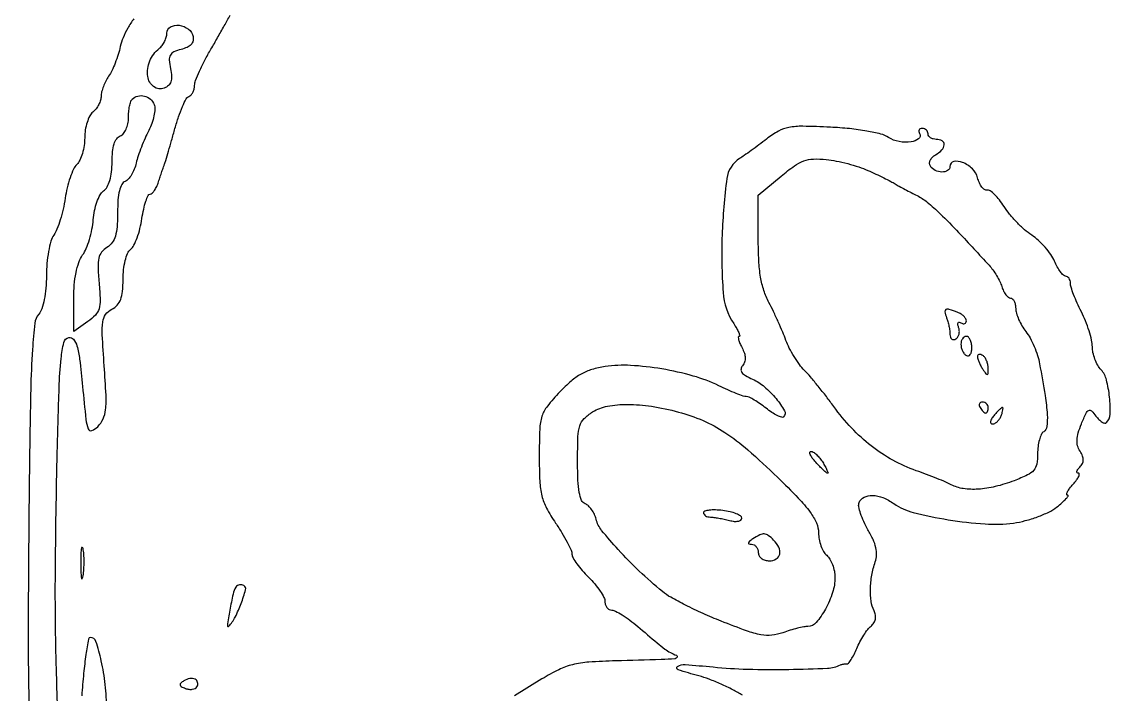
# Model space of a CAD drawing. Extents: x 166 to 1835, y 45 to 1905.
# Drawn here: x 402.5 to 601.3, y 305.6 to 428.5 of the extents above; entities that cross this region are included whole.
import ezdxf

# ---------------------------------------------------------------- set-up
doc = ezdxf.new("R2010")
doc.units = 0

msp = doc.modelspace()

# ---------------------------------------------------------------- linework, layer by layer
for points in [[(409.333197, 296.179683, -0.003584), (408.833285, 310.211515, -0.008902), (408.647618, 327.662104, -0.004309), (409, 349.987894, -0.002157), (409.333092, 361.585339, -0.01701), (409.693536, 366.953599, -0.033447), (410.194837, 369.910707, -0.294795), (411.108824, 370.784031, -0.27534), (411.96817, 370.472228, -0.10345), (412.582172, 369.290537, -0.038426), (413.069751, 366.837666, -0.005804), (413.608824, 361.856365, 0.002774), (414.227106, 355.800318, 0.063161), (414.63082, 354.102463, 0.414175), (415.289135, 353.803834, 0.107641), (416.372754, 354.504412, 0.087468), (417.353702, 355.914156, 0.081801), (417.822729, 357.607598, 0.039271), (417.898365, 360.265065, 0.005806), (417.567184, 365.629258, -0.004607), (417.203103, 371.304909, -0.046847), (417.294558, 373.662093, -0.12441), (417.827054, 374.995478, -0.113458), (418.944429, 375.97026, 0.082922), (419.940643, 376.738429, 0.097139), (420.568321, 377.751258, 0.068122), (420.901729, 379.207355, 0.022269), (421, 381.412739, -0.027642), (421.099136, 383.204605, -0.034352), (421.396576, 384.846479, -0.03792), (421.839565, 386.166874, -0.120217), (422.391288, 386.909777, 0.104877), (422.972136, 387.644321, 0.02718), (423.570694, 389.03767, 0.026423), (424.09375, 390.737198, 0.024226), (424.452561, 392.532222, -0.016896), (424.768815, 394.244501, -0.026479), (425.167228, 395.68759, -0.024443), (425.588049, 396.768728, -0.295889), (425.944642, 397, 0.197345), (426.309536, 397.149856, 0.047728), (426.736573, 397.660937, 0.041767), (427.150452, 398.388541, 0.031068), (427.486147, 399.25, -0.001902), (427.788951, 400.184764, -0.00181), (428.103854, 401.132812, -0.001794), (428.388226, 401.968749, -0.006422), (428.578745, 402.5, 0.01659), (428.797012, 403.149917, 0.001443), (429.292201, 404.821875, 0.001896), (429.869684, 406.820616, 0.001472), (430.483483, 409, -0.014141), (431.14242, 411.13119, -0.020058), (431.856683, 412.982292, -0.016614), (432.542963, 414.434036, -0.195421), (433.007517, 414.833333, 0.1266), (433.392359, 415.08321, 0.064115), (433.727979, 415.558333, 0.05741), (433.967251, 416.171143, 0.05448), (434.066453, 416.833333, -0.082322), (434.260031, 417.768462, -0.013501), (434.97404, 419.479167, -0.01454), (435.936199, 421.463504, -0.012374), (437.062796, 423.5, 0.002997), (438.275137, 425.597639, 0.002768), (439.495009, 427.765625, 0.002762), (440.560099, 429.708506, 0.009221)], [(422.977247, 429.058654, 0.026503), (421.882392, 427.335452, 0.0268), (421.000647, 425.553229, 0.048102), (420.503589, 424, -0.022019), (420.112441, 422.515422, -0.017437), (419.564357, 420.948701, -0.017767), (418.952473, 419.52895, -0.041364), (418.372226, 418.527494, 0.034002), (417.846926, 417.650843, 0.027562), (417.403091, 416.648241, 0.028373), (417.0966, 415.674404, 0.062125), (417, 414.899938, -0.074974), (416.890725, 414.175282, -0.044534), (416.559375, 413.365374, -0.043459), (416.074035, 412.598451, -0.056809), (415.5, 412, 0.101803), (414.923702, 411.280255, 0.04076), (414.440625, 410.107658, 0.038178), (414.110811, 408.717797, 0.039188), (414, 407.306127, -0.03721), (413.89372, 405.880009, -0.034448), (413.576848, 404.447129, -0.036276), (413.113, 403.211169, -0.088694), (412.559481, 402.416624, 0.088885), (411.957797, 401.552242, 0.024427), (411.337301, 400.007455, 0.023875), (410.794597, 398.157556, 0.022882), (410.421724, 396.238053, -0.019571), (410.054686, 394.279406, -0.018351), (409.52914, 392.312379, -0.018681), (408.933916, 390.603296, -0.058042), (408.362243, 389.527494, 0.08246), (407.836302, 388.409897, 0.023446), (407.400159, 386.53384, 0.022935), (407.100242, 384.336907, 0.022458), (407, 382.106234, -0.020921), (406.903936, 379.81141, -0.027608), (406.614189, 377.738451, -0.030301), (406.17776, 376.06188, -0.101227), (405.618748, 375.078741, 0.152456), (404.884379, 373.41734, 0.012513), (404.459797, 368.637252, 0.010478), (404.143821, 361.226579, 0.002309), (403.926947, 348.5, 0.001842), (403.676348, 319.81659, 0.007984), (403.862166, 302.794425, 0.005002)], [(534.121257, 305.423454, 0.022458), (532.350792, 306.432901, 0.013979), (530.193507, 307.462576, 0.01402), (528.004469, 308.360675, 0.024569), (526.141129, 308.961998, -0.012997), (522.345203, 310.090722, -0.635965), (522.271156, 310.690238, -0.159513), (523.663056, 311.037406, -0.006873), (528.75, 310.600516, 0.018121), (535.05344, 310.201726, 0.01087), (542.555328, 310.162699, 0.00675), (549.664985, 310.376326, 0.106137), (552, 310.985056, -0.051405), (552.237952, 311.07565, -0.028609), (552.542123, 311.138532, -0.028245), (552.860484, 311.16732, -0.040479), (553.143398, 311.153955, 0.259303), (553.460476, 311.280346, 0.02655), (553.954466, 311.956488, 0.027806), (554.489059, 312.885245, 0.018499), (555.000985, 314.002378, -0.022952), (555.56655, 315.208102, -0.020384), (556.261355, 316.406951, -0.020882), (556.976008, 317.434326, -0.057197), (557.586574, 318.07185, 0.076722), (558.108896, 318.661496, 0.093916), (558.38462, 319.342903, 0.092519), (558.394061, 320.086096, 0.072206), (558.142685, 320.855005, -0.08079), (557.611271, 322.579602, -0.040804), (557.483353, 324.856812, -0.038095), (557.738462, 327.359022, -0.038493), (558.369981, 329.784591, 0.075025), (558.600899, 331.040155, 0.064126), (558.471891, 332.380374, 0.051362), (557.959449, 333.892839, 0.02594), (557.02683, 335.679099, -0.024974), (556.249706, 337.160561, -0.029926), (555.675381, 338.626778, -0.03102), (555.350326, 339.891969, -0.139869), (555.417079, 340.644507, -0.190261), (556.308395, 341.615899, -0.121136), (557.827708, 341.941692, -0.088045), (559.756798, 341.539592, -0.057533), (561.760754, 340.455021, 0.091085), (565.30271, 338.833418, 0.021629), (571.685032, 337.510233, 0.023155), (578.418944, 336.733268, 0.051059), (583.587919, 336.906268, 0.029705), (585.75552, 337.334115, 0.02437), (588.00873, 338.038527, 0.02509), (590.034166, 338.899406, 0.053663), (591.472778, 339.799927, 0.012889), (592.492267, 340.645287, 0.028299), (593.216099, 341.353729, 0.051046), (593.573293, 341.835932, 0.581342), (593.479871, 342, -0.443287), (593.330053, 342.165309, -0.09363), (593.453722, 342.5875, -0.045506), (593.859887, 343.231592, -0.020503), (594.5, 344, 0.022215), (595.135756, 344.768511, 0.050352), (595.527142, 345.4125, 0.10924), (595.623824, 345.829425, 0.417218), (595.454988, 346, -0.22224), (595.236039, 346.102375, -0.237766), (595.1826, 346.331447, -0.101045), (595.352987, 346.694237, -0.036243), (595.72833, 347.12833, 0.075359), (596.189944, 347.754888, 0.118992), (596.352801, 348.398966, 0.100111), (596.213861, 349.126242, 0.042506), (595.759466, 350.013549, -0.073726), (595.31872, 351.024679, -0.078348), (595.202797, 352.098894, -0.060575), (595.420993, 353.370925, -0.025459), (596.003841, 355.009272, -0.009977), (596.858099, 356.960573, -0.162001), (597.341639, 357.475659, -0.333379), (597.851075, 357.399803, -0.037023), (598.662373, 356.447055, 0.036606), (599.211282, 355.801354, 0.059983), (599.771763, 355.354346, 0.085315), (600.257427, 355.15856, 0.254911), (600.589668, 355.256334, 0.189957), (601.247466, 356.769975, 0.034236), (601.141282, 359.898249, 0.036396), (600.582758, 363.054669, 0.122525), (599.6, 364.889501, -0.057252), (598.987099, 365.745868, -0.03627), (598.47, 366.860709, -0.036138), (598.116842, 368.046132, -0.054378), (598, 369.117299, 0.05577), (597.864225, 370.330781, 0.020204), (597.4125, 372.006892, 0.019743), (596.765589, 373.81759, 0.022219), (596, 375.5, -0.012124), (595.234299, 377.096385, -0.014138), (594.5875, 378.649051, -0.013166), (594.115034, 379.98424, -0.078605), (594, 380.711442, 0.066407), (593.934289, 381.204017, 0.083503), (593.741888, 381.621486, 0.099344), (593.4564, 381.900694, 0.145065), (593.12132, 382, -0.200173), (592.709915, 382.171579, -0.037001), (592.165505, 382.809359, -0.034571), (591.602663, 383.700169, -0.025426), (591.101373, 384.755264, 0.053412), (590.446929, 385.954863, 0.028549), (589.406047, 387.287123, 0.028076), (588.175456, 388.539937, 0.038922), (586.932683, 389.505264, -0.034696), (585.626596, 390.50221, -0.020268), (584.201115, 391.862112, -0.020204), (582.878289, 393.346213, -0.03209), (581.885003, 394.727458, 0.025744), (581.03139, 395.946801, 0.035469), (580.136878, 396.940034, 0.038366), (579.320848, 397.613591, 0.207495), (578.770898, 397.727458, -0.208284), (578.305894, 397.824469, -0.07655), (577.813447, 398.301191, -0.059343), (577.368802, 399.059604, -0.041285), (577.047531, 400, 0.14109), (576.104096, 401.621281, 0.093861), (574.289335, 402.800635, 0.151941), (572.701544, 402.939974, 0.352824), (572, 402.069551, -0.259127), (571.581946, 401.317057, -0.144478), (570.542032, 401.029672, -0.111312), (569.294227, 401.333782, -0.140018), (568.418619, 402.131677, -0.142359), (568.279137, 402.634181, -0.104964), (568.406524, 403.200591, -0.088506), (568.78503, 403.7457, -0.069387), (569.359602, 404.181367, 0.070327), (570.529339, 405.071765, 0.184548), (570.947437, 406.021342, 0.284737), (570.559369, 406.723293, 0.128445), (569.5, 407, -0.064853), (568.926543, 407.074694, -0.082425), (568.440625, 407.29375, -0.098894), (568.115568, 407.618646, -0.148195), (568, 408, 0.105053), (567.918938, 408.381556, 0.099167), (567.688914, 408.70625, 0.09642), (567.345238, 408.923877, 0.093332), (566.940983, 409, 0.098514), (566.581366, 408.928451, 0.175782), (566.361529, 408.727399, 0.169704), (566.317305, 408.426205, 0.091039), (566.455504, 408.071996, -0.380746), (566.286633, 407.111416, -0.136707), (564.894443, 406.526992, -0.078979), (562.706864, 406.596828, -0.094708), (560.795583, 407.35667, 0.079293), (559.359648, 407.979058, 0.019191), (556.821543, 408.526307, 0.018158), (553.680513, 408.961493, 0.013145), (550.157116, 409.2265, 0.007811), (545.116042, 409.393734, 0.050271), (542.578612, 409.182852, 0.081083), (540.683416, 408.501369, 0.038481), (538.512596, 407.06691, -0.00424), (537.130195, 406.010827, -0.004032), (535.70683, 404.96028, -0.004002), (534.433707, 404.051856, -0.014236), (533.597393, 403.5, 0.225122), (531.25823, 399.875544, 0.023527), (530.394534, 389.520396, 0.027215), (530.586102, 379.023655, 0.127528), (532.506426, 373.349849, -0.015677), (533.05776, 372.447947, -0.030434), (533.429843, 371.690268, -0.040499), (533.60589, 371.149418, -0.484451), (533.487869, 371, 0.424259), (533.349728, 370.857055, 0.056209), (533.418084, 370.393723, 0.038287), (533.650031, 369.728106, 0.01989), (534.03421, 368.936078, -0.041219), (534.46301, 367.946807, -0.074649), (534.61855, 367.080218, -0.090126), (534.502991, 366.321731, -0.090689), (534.12801, 365.654243, 0.138813), (533.846223, 365.017884, 0.197613), (533.996922, 364.42573, 0.103345), (534.664274, 363.833967, 0.025695), (535.973978, 363.171812, -0.073859), (538.113229, 361.818154, -0.042615), (540.247399, 359.63477, -0.040781), (541.780072, 357.429213, -0.340065), (541.632565, 356.299232, -0.285567), (541.272979, 356.215389, -0.032824), (540.470742, 356.547857, -0.031654), (539.485888, 357.114093, -0.020362), (538.417804, 357.885996, 0.015185), (537.321874, 358.695421, 0.018733), (536.251417, 359.379011, 0.017373), (535.324346, 359.880803, 0.115857), (534.816835, 360, -0.08597), (534.257552, 360.096879, -0.008339), (532.965406, 360.582824, -0.010387), (531.436223, 361.224248, -0.008034), (529.796811, 361.984082, 0.043451), (525.110474, 363.765319, 0.027343), (519.392761, 365.054159, 0.02751), (513.681175, 365.696698, 0.051513), (509.041511, 365.483516, 0.035399), (506.632174, 364.945705, 0.054659), (504.668467, 364.116393, 0.050324), (502.820705, 362.826687, 0.025112), (500.751415, 360.859343, 0.022239), (498.481296, 358.249867, 0.090868), (497.4964, 356.404508, 0.068211), (497.091016, 354.082015, 0.009149), (497, 349.108374, 0.011218), (497.102564, 344.537364, 0.048712), (497.486387, 341.856695, 0.062507), (498.334109, 339.634331, 0.026575), (499.981803, 336.900481, -0.012202), (501.124911, 335.121524, -0.015278), (502.093046, 333.415553, -0.013498), (502.81451, 331.954339, -0.104745), (502.981803, 331.216296, 0.128811), (503.16867, 330.542109, 0.023674), (503.875905, 329.448232, 0.024039), (504.850126, 328.216897, 0.019839), (506, 327, -0.023917), (507.148341, 325.764708, -0.027415), (508.11875, 324.478331, -0.028135), (508.80971, 323.313044, -0.120317), (509, 322.533704, 0.07987), (509.094377, 321.946656, 0.090234), (509.367188, 321.445833, 0.099344), (509.773211, 321.107992, 0.121386), (510.25, 320.984027, -0.119371), (510.936096, 320.808549, -0.018426), (512.160938, 320.099325, -0.01967), (513.568331, 319.13432, -0.015962), (515, 317.994707, 0.001239), (518.532843, 315.008502, 0.014395), (519.951363, 313.883576, 0.03523), (520.940123, 313.248058, 0.031462), (522.045675, 312.730389, -0.427641), (522.189079, 312.379091, -0.271081), (521.794799, 312.097187, -0.015595), (519.281221, 311.945975, -0.000773), (511, 311.719406, 0.010735), (506.065673, 311.485958, 0.043072), (503.083186, 311.020438, 0.054227), (500.575136, 310.106998, 0.024259), (497.5, 308.402495), (492.5, 305.304991)], [(417.994423, 302.864307, 0.02644), (417.751064, 307.378594, 0.028468), (417.032525, 311.730181, 0.02357), (416.063346, 315.263717, 0.324735), (415.049226, 316, 0.36482), (414.684884, 315.693347, 0.005997), (414.230941, 312.872154, 0.012365), (413.806614, 309.434536, 0.007508), (413.466692, 305.352012, 0.003795)]]:
    msp.add_lwpolyline(points, format="xyb")
for points in [[(433.806228, 425.785728, -0.110795), (433.780807, 425.001268, -0.125372), (433.418769, 424.342522, -0.097123), (432.69579, 423.820694, -0.046446), (431.610894, 423.438477, 0.042006), (430.276666, 422.98167, 0.164538), (429.642622, 422.402752, 0.145827), (429.448203, 421.512666, 0.030718), (429.66637, 419.918149, -0.031901), (429.858263, 418.490557, -0.095806), (429.739879, 417.518531, -0.133102), (429.30265, 416.846601, -0.090967), (428.520995, 416.369683, -0.258966), (426.593476, 416.642082, -0.201986), (425.515068, 418.503924, -0.129382), (425.886987, 421.327916, -0.128628), (427.600975, 423.610243, 0.06441), (428.136448, 424.160988, 0.045558), (428.589036, 424.896461, 0.045876), (428.897346, 425.693942, 0.069416), (429, 426.429794, -0.272637), (429.660769, 427.551529, -0.161209), (431.235115, 427.848524, -0.127378), (432.952017, 427.149588, -0.187788)], [(426.688476, 413.369436, -0.106968), (426.818372, 412.528648, -0.036771), (426.653753, 411.301516, -0.034552), (426.266372, 409.933465, -0.033668), (425.691619, 408.619436, 0.016788), (425.021784, 407.21871, 0.01143), (424.350868, 405.584798, 0.011529), (423.775327, 403.976775, 0.022634), (423.40585, 402.669237, -0.038193), (423.05078, 401.547209, -0.04053), (422.534635, 400.515431, -0.044101), (421.944554, 399.71121, -0.121401), (421.371322, 399.312248, 0.183851), (420.767091, 398.771457, 0.060111), (420.34207, 397.632028, 0.041802), (420.080604, 395.940888, 0.017462), (420, 393.633558, -0.017095), (419.910051, 391.00342, -0.056687), (419.597771, 389.302993, -0.087083), (419.008492, 388.138893, -0.09282), (418.068699, 387.274976, 0.086815), (417.094867, 386.400943, 0.112125), (416.581562, 385.318605, 0.064511), (416.432828, 383.682906, 0.013253), (416.620528, 380.78443, -0.013546), (416.820433, 377.669166, -0.080479), (416.619972, 376.055846, -0.121162), (415.952457, 374.904424, -0.047738), (414.551828, 373.703315), (412, 371.90663), (412, 377.730809, -0.019603), (412.103649, 380.373469, -0.029685), (412.419542, 382.652095, -0.034818), (412.928681, 384.515537, -0.068781), (413.626961, 385.8778, 0.055097), (414.273484, 387.058639, 0.024761), (414.866151, 388.726991, 0.024152), (415.323983, 390.569655, 0.030207), (415.560811, 392.315352, -0.032311), (415.793728, 393.979662, -0.034626), (416.236258, 395.560972, -0.037071), (416.807868, 396.854134, -0.112753), (417.43385, 397.575288, 0.110266), (418.094119, 398.328436, 0.053463), (418.587494, 399.517485, 0.043876), (418.89812, 401.059419, 0.027781), (419, 402.891627, -0.023852), (419.089401, 404.764637, -0.05272), (419.374403, 406.165317, -0.075048), (419.844135, 407.123286, -0.150798), (420.5, 407.638374, 0.132624), (421.074907, 408.057649, 0.062724), (421.559672, 408.845332, 0.055612), (421.888724, 409.854151, 0.05109), (422, 410.940322, -0.022402), (422.048978, 412.032946, -0.026111), (422.195833, 413.061636, -0.02647), (422.40847, 413.905155, -0.121983), (422.666667, 414.333333, -0.133666), (423.685339, 414.916102, -0.122892), (424.894165, 414.927377, -0.11995), (425.988744, 414.365864, -0.123533)], [(557, 401.338514, -0.005064), (558.449999, 400.675109, -0.0048), (559.9125, 399.970768, -0.004771), (561.194392, 399.322894, -0.016801), (562, 398.871102, 0.009585), (562.748273, 398.437155, 0.003781), (563.79375, 397.867633, 0.00374), (564.932957, 397.269094, 0.004669), (566, 396.731171, -0.058026), (567.842577, 395.54095, -0.019963), (570.212666, 393.422607, -0.012029), (573.591294, 389.989829, -0.002726), (579.15128, 383.996883, -0.031129), (579.832329, 383.15512, -0.020418), (580.513165, 382.109528, -0.020556), (581.094871, 381.032588, -0.036719), (581.468667, 380.09872, 0.037843), (581.792278, 379.295466, 0.048125), (582.213061, 378.616499, 0.056191), (582.662474, 378.146724, 0.175593), (583.067388, 378, -0.19108), (583.423536, 377.858737, -0.088206), (583.726045, 377.452115, -0.068028), (583.931273, 376.848665, -0.04803), (584, 376.134859, 0.072983), (584.129578, 375.251868, 0.030284), (584.54635, 374.11705, 0.029164), (585.148051, 372.934945, 0.033316), (585.859915, 371.884859, -0.042227), (586.619708, 370.719968, -0.022678), (587.36382, 369.172427, -0.022424), (587.984151, 367.51438, -0.032539), (588.367797, 366, -0.005747), (589.376692, 360.177326, -0.025004), (589.761233, 356.697979, -0.041012), (589.713621, 354.524368, -0.232389), (589.115364, 353.571299, 0.147188), (588.68525, 353.085764, 0.040116), (588.327638, 352.113577, 0.036934), (588.082093, 350.8926, 0.031166), (588, 349.576841, -0.042393), (587.838682, 347.677593, -0.13704), (587.302264, 346.543626, -0.104184), (586.161777, 345.678524, -0.019131), (583.716567, 344.635858, -0.030489), (580.27799, 343.557657, -0.044997), (577.153927, 343.07604, -0.052824), (574.440352, 343.191499, -0.084008), (572.236431, 343.911342, 0.021022), (571.271889, 344.366939, 0.005043), (569.63367, 345.038721, 0.005172), (567.735599, 345.772132, 0.005103), (565.814359, 346.469471, -0.042168), (561.59582, 348.364783, -0.038947), (557.634431, 350.985134, -0.03765), (554.004796, 354.282833, -0.034008), (550.774934, 358.196029, 0.007933), (549.429782, 360.010649, 0.006536), (547.939338, 361.90419, 0.006608), (546.525108, 363.606839, 0.017446), (545.455208, 364.775681, -0.035276), (544.514567, 365.879847, -0.020218), (543.53381, 367.330024, -0.020123), (542.661409, 368.875228, -0.031407), (542.051163, 370.275681, 0.012342), (541.464795, 371.774873, 0.006203), (540.65469, 373.639178, 0.006155), (539.76891, 375.547196, 0.009071), (538.940479, 377.198118, -0.043026), (538.019428, 379.393553, -0.03662), (537.426893, 381.83579, -0.028615), (537.101132, 384.851646, -0.012597), (537, 388.865183), (537, 396.83413), (541.171185, 400.298948, -0.018855), (543.592784, 402.16077, -0.066499), (545.326026, 403.074032, -0.079641), (547.067591, 403.414743, -0.035035), (549.421185, 403.330465, -0.023211), (551.237417, 403.051787, -0.01459), (553.329973, 402.566592, -0.014642), (555.365474, 401.967363, -0.02585)], [(571.393011, 374.418213, -0.02561), (571.625589, 373.704935, -0.017029), (571.821697, 372.867139, -0.017161), (571.956705, 372.038782, -0.031822), (572, 371.359196, 0.076695), (572.07957, 370.843501, 0.154112), (572.313776, 370.509826, 0.18632), (572.661774, 370.408037, 0.117973), (573.068174, 370.542134, 0.113659), (573.434026, 370.904, 0.081888), (573.659035, 371.434546, 0.075928), (573.712104, 372.049103, 0.075388), (573.579628, 372.653088, -0.041869), (573.426762, 373.179308, -0.170102), (573.471944, 373.504758, -0.316285), (573.676374, 373.612021, -0.10643), (574.011454, 373.492921, 0.073219), (574.389625, 373.329725, 0.149462), (574.709615, 373.341092, 0.188332), (574.921042, 373.520822, 0.12412), (575, 373.833994, 0.137622), (574.885303, 374.242812, 0.061476), (574.53535, 374.684667, 0.054204), (574.023282, 375.090227, 0.048823), (573.418213, 375.393011, 0.014496), (571.862152, 375.938931, 0.191551), (571.266144, 375.897089, 0.348309), (571.06965, 375.492236, 0.036999)], [(574, 369.559017, 0.061875), (574.074167, 368.961978, 0.051278), (574.29375, 368.359775, 0.053305), (574.617164, 367.842344, 0.08825), (575, 367.5, 0.202618), (575.378123, 367.441401, 0.181468), (575.70625, 367.66835, 0.104212), (575.928459, 368.195401, 0.047867), (576, 368.940983, 0.0466), (575.926392, 369.729059, 0.066561), (575.70625, 370.395164, 0.086673), (575.381985, 370.844577, 0.195654), (575, 371, 0.142666), (574.61866, 370.888931, 0.09965), (574.29375, 370.576711, 0.08433), (574.074854, 370.109818, 0.067639)], [(577.015313, 367.309017, 0.074451), (577.084762, 366.898416, 0.021733), (577.310881, 366.297024, 0.021318), (577.627837, 365.633658, 0.021347), (578, 365, 0.010223), (578.569384, 364.157251, 0.295079), (578.800669, 364.064256, 0.343021), (578.953006, 364.238528, 0.012098), (578.984687, 365.190983, 0.053738), (578.916365, 365.883651, 0.049393), (578.701752, 366.566787, 0.052761), (578.382022, 367.140373, 0.101161), (578, 367.5, 0.058538), (577.617853, 367.678337, 0.128516), (577.298248, 367.698838, 0.195945), (577.092401, 367.564397, 0.157323)], [(522.416645, 357.185007, -0.036942), (526.906005, 355.618782, -0.043283), (530.871301, 353.472907, -0.034013), (535.094224, 350.258996, -0.013067), (540.519086, 345.258904, -0.008497), (544.311158, 341.448561, -0.032604), (546.4673, 338.892928, -0.054526), (547.62042, 336.909824, -0.104817), (548, 335.119031, 0.046411), (548.110856, 333.927314, 0.040954), (548.440625, 332.723482, 0.043154), (548.92465, 331.683205, 0.089318), (549.5, 331, -0.0875), (550.075234, 330.321911, -0.043418), (550.559375, 329.29932, -0.041321), (550.889153, 328.12061, -0.047588), (551, 326.958595, -0.078555), (550.565842, 324.21224, -0.047465), (549.254695, 321.182587, -0.047177), (547.577897, 318.718835, -0.222179), (546.070998, 318.006323, 0.047515), (545.317452, 317.931186, 0.012655), (544.138389, 317.66796, 0.012714), (542.806874, 317.298904, 0.012792), (541.498588, 316.863329, -0.061295), (539.467307, 316.399406, -0.071911), (537.495117, 316.481247, -0.041016), (534.873056, 317.19856, -0.007667), (530.212806, 318.975907, -0.010589), (526.907513, 320.376748, -0.011024), (523.709022, 321.898558, -0.010768), (521.004633, 323.332975, -0.04645), (519.506238, 324.362579, -0.015934), (515.266357, 328.132109, -0.017681), (511.424961, 332.039888, -0.015866), (508.399897, 335.56115, -0.10845), (507.386335, 337.596856, 0.047783), (507.065112, 338.500916, 0.044504), (506.571897, 339.350782, 0.047552), (505.991055, 340.026791, 0.100217), (505.409753, 340.396258, -0.202403), (504.742076, 341.038286, -0.056932), (504.317287, 342.452345, -0.034636), (504.070884, 344.707269, -0.009961), (504.001787, 348.218615, -0.008009), (504.074427, 352.684833, -0.066281), (504.40628, 354.682119, -0.124347), (505.187105, 355.971714, -0.056069), (506.751787, 357.203496, -0.093157), (509.44415, 358.24502, -0.046162), (513.105345, 358.579399, -0.038993), (517.493822, 358.231426, -0.026193)], [(577.5, 358, 0.029505), (577.768994, 357.617226, 0.035638), (578.066025, 357.29375, 0.038439), (578.34829, 357.065539, 0.151918), (578.559017, 357, 0.210953), (578.727648, 357.07446, 0.081139), (578.870461, 357.29375, 0.061769), (578.967655, 357.617151, 0.042167), (579, 358, 0.105053), (578.918938, 358.381556, 0.099167), (578.688914, 358.70625, 0.09642), (578.345238, 358.923877, 0.093332), (577.940983, 359, 0.108972), (577.586039, 358.921712, 0.182303), (577.3746, 358.70625, 0.161196), (577.343488, 358.3821, 0.082592)], [(580, 356.5, 0.035237), (579.57205, 355.903434, 0.100348), (579.396714, 355.425778, 0.22275), (579.484197, 355.128897, 0.214681), (579.770566, 355, 0.125677), (580.201557, 355.11007, 0.064053), (580.656816, 355.440625, 0.05745), (581.065988, 355.926337, 0.054778), (581.361626, 356.5, 0.019009), (581.557685, 357.075405, 0.034664), (581.666459, 357.559375, 0.044074), (581.688496, 357.904913, 0.407084), (581.59106, 358, 0.176553), (581.395857, 357.928855, 0.014236), (580.980891, 357.559375, 0.017822), (580.50208, 357.074599, 0.012711)], [(548.767927, 348, -0.011969), (549.22204, 347.232556, -0.022348), (549.546211, 346.5875, -0.022521), (549.737291, 346.10343, -0.514817), (549.663461, 346, -0.179787), (549.45222, 346.078494, -0.008653), (548.882132, 346.5875, -0.013215), (548.219155, 347.233703, -0.009055), (547.5, 348, -0.023783), (546.86822, 348.768598, -0.054918), (546.490322, 349.4125, -0.123621), (546.417273, 349.825646, -0.39357), (546.604466, 350, -0.148421), (547.039765, 349.867874, -0.039214), (547.617189, 349.4125, -0.036238), (548.222576, 348.765514, -0.030385)], [(527, 338.799199, 0.153346), (527.096072, 338.493311, 0.096695), (527.367188, 338.230754, 0.079672), (527.772041, 338.051138, 0.061988), (528.25, 337.986345, -0.030524), (528.88225, 337.940775, -0.010353), (529.79375, 337.799577, -0.010252), (530.796895, 337.601557, -0.011611), (531.75, 337.369714, 0.040002), (532.614929, 337.210647, 0.070035), (533.341198, 337.238206, 0.107028), (533.8231, 337.436865, 0.24645), (534, 337.773963, 0.254852), (533.773467, 338.189536, 0.047094), (532.971875, 338.605343, 0.040303), (531.840813, 338.959983, 0.026771), (530.5, 339.189793, 0.021273), (529.158231, 339.288833, 0.035585), (528.028125, 339.243606, 0.041434), (527.215092, 339.083903, 0.335283)], [(536, 334, 0.021149), (535.378141, 333.559769, 0.167501), (535.1875, 333.269141, 0.405416), (535.295085, 333.081977, 0.066727), (535.75, 333.015313, -0.118755), (536.226808, 332.894248, -0.099323), (536.632812, 332.563873, -0.09112), (536.905509, 332.07407, -0.081749), (537, 331.5, 0.130775), (537.153209, 330.924246, 0.10214), (537.583333, 330.4375, 0.08892), (538.230589, 330.111864, 0.072314), (539, 330, 0.128073), (540.280458, 330.333453, 0.216747), (540.925419, 331.209929, 0.169458), (540.763824, 332.463203, 0.080533), (539.8, 333.8, 0.035918), (538.820323, 334.6482, 0.148376), (538.091764, 334.911823, 0.131497), (537.289151, 334.741666, 0.025838)], [(413.286014, 329.5, 0.006817), (413.315278, 327.711719, 0.040183), (413.418418, 326.780601, 0.720633), (413.561388, 326.761725, 0.075924), (413.717581, 327.26375, 0.022548), (413.846293, 328.485188, 0.015659), (413.885962, 329.872547, 0.015827), (413.839977, 331.209518, 0.031163), (413.703931, 332.26375, 0.248898), (413.549185, 332.455688, 0.49082), (413.403147, 332.374351, 0.030832), (413.307632, 331.29708, 0.00738)], [(441.612578, 325.182155, 0.08368), (441.097112, 323.915931, 0.010202), (440.501681, 320.96687, 0.009416), (440.048378, 318.1578, 0.739226), (440.319869, 318.030379, 0.066756), (441.483946, 319.720429, 0.02897), (442.578743, 322.226166, 0.021359), (443.369796, 324.684793, 0.332999), (443.065431, 325.459561, 0.090555), (442.671487, 325.613699, 0.095541), (442.256171, 325.614462, 0.099664), (441.884173, 325.462706, 0.108223)], [(432.118408, 308.07318, 0.03936), (431.533274, 307.644526, 0.268353), (431.419978, 307.319611, 0.227867), (431.64177, 307.0198, 0.029854), (432.384129, 306.682837, 0.058511), (433.018371, 306.521214, 0.067768), (433.641177, 306.522896, 0.078711), (434.158376, 306.680128, 0.142196), (434.484287, 306.974576, 0.191013), (434.62606, 307.771326, 0.23802), (434.165803, 308.353794, 0.152732), (433.196475, 308.482104, 0.095806)]]:
    msp.add_lwpolyline(points, format="xyb", close=True)

doc.saveas('drawing.dxf')
